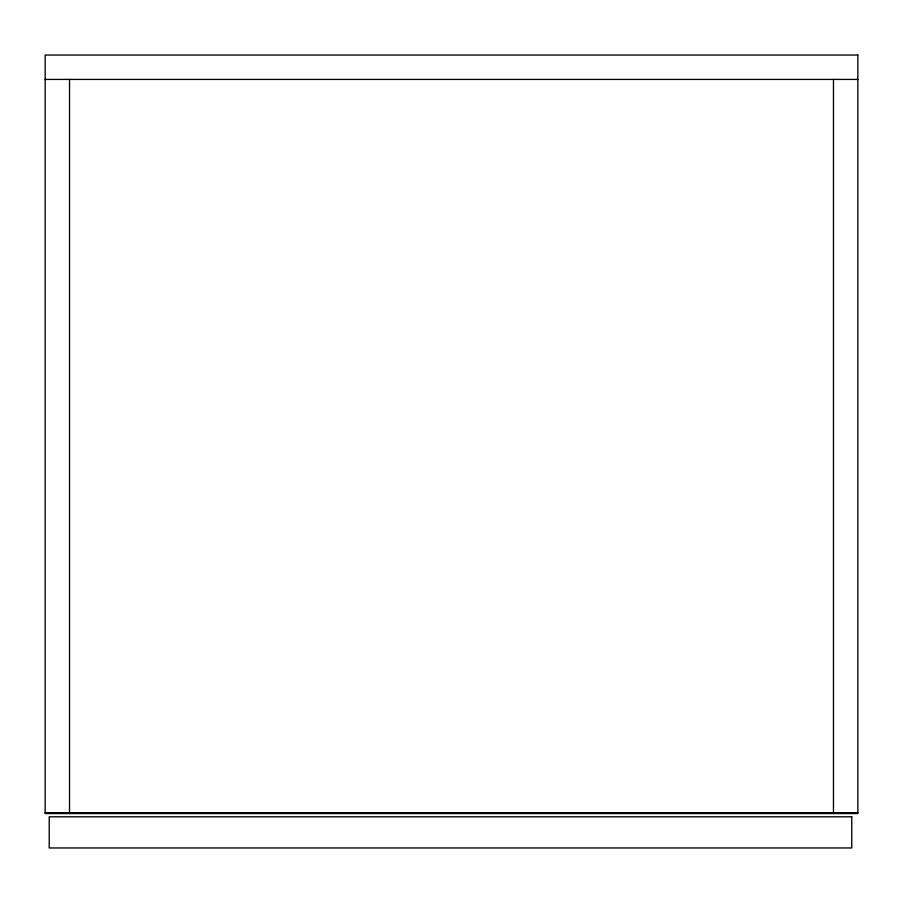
<?xml version="1.0" encoding="UTF-8"?>
<svg xmlns="http://www.w3.org/2000/svg" width="903" height="903" viewBox="0 0 903 903"><rect width="100%" height="100%" fill="white"/><g stroke="black" fill="none" stroke-linecap="round" stroke-linejoin="round"><path stroke-width="1.35" d="M45.15 79.419L857.85 79.419M45.15 812.745L857.85 812.745M833.469 79.419L833.469 813.558M69.531 79.419L69.531 813.558M857.85 55.038L45.15 55.038L45.15 813.558L857.85 813.558L857.85 55.038M851.755 816.809L49.213 816.809L49.213 847.962L851.755 847.962L851.755 816.809"/></g></svg>
